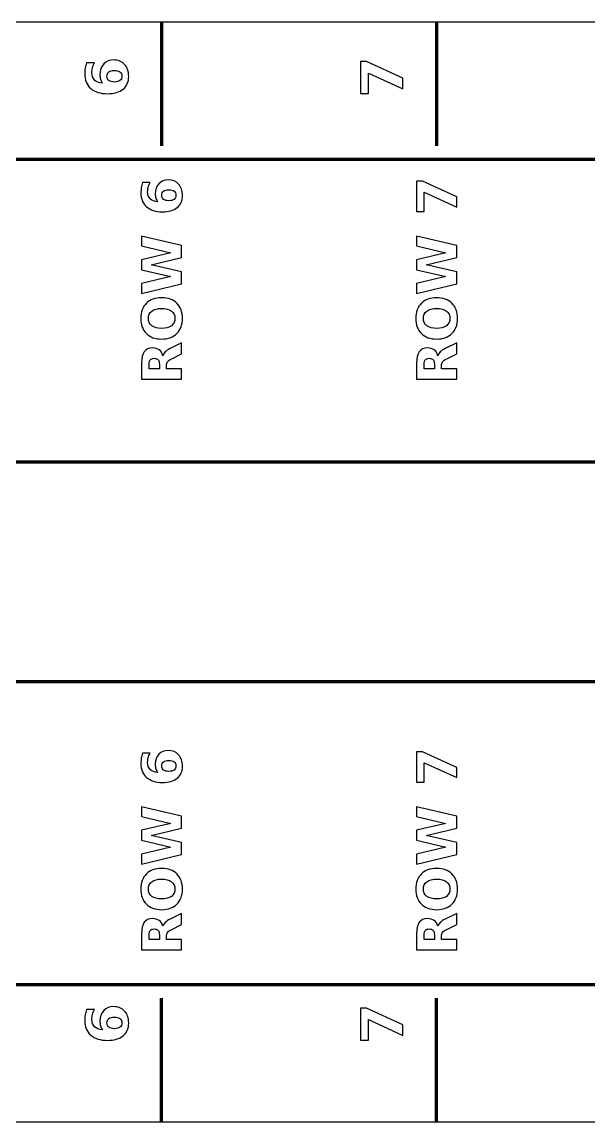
# Model space of a CAD drawing. Header units: centimetres. Extents: x -27.5 to 5.5, y -16.9 to -12.8.
# Drawn here: x -21.315 to -19.253, y -16.85 to -12.85 of the extents above; entities that cross this region are included whole.
import ezdxf

# ---------------------------------------------------------------- set-up
doc = ezdxf.new("R2010")
doc.units = ezdxf.units.CM
doc.header["$MEASUREMENT"] = 0
doc.layers.add('Layer 1', color=7, linetype='Continuous')

msp = doc.modelspace()

# ---------------------------------------------------------------- linework, layer by layer
at = {"layer": 'Layer 1', "color": 7}
msp.add_open_spline([(-27.5, -12.85), (-27.5, -12.85), (5.5, -12.85), (5.5, -12.85), (5.5, -12.85), (5.5, -12.85), (5.5, -16.85), (5.5, -16.85), (5.5, -16.85), (5.5, -16.85), (-27.5, -16.85), (-27.5, -16.85), (-27.5, -16.85), (-27.5, -16.85), (-27.5, -12.85), (-27.5, -12.85)], degree=3, knots=[0, 0, 0, 0, 0.25, 0.25, 0.25, 0.25, 0.5, 0.5, 0.5, 0.5, 0.75, 0.75, 0.75, 0.75, 1, 1, 1, 1], dxfattribs=at)
at = {"layer": 'Layer 1', "color": 250, "lineweight": 106}
for points in [[(-20.80684, -12.85), (-20.80684, -12.85), (-20.80686, -13.29999), (-20.80686, -13.29999)], [(-19.80684, -12.85), (-19.80684, -12.85), (-19.80686, -13.29999), (-19.80686, -13.29999)], [(-20.80684, -16.85), (-20.80684, -16.85), (-20.80686, -16.40001), (-20.80686, -16.40001)], [(-19.80684, -16.85), (-19.80684, -16.85), (-19.80686, -16.40001), (-19.80686, -16.40001)]]:
    msp.add_open_spline(points, degree=3, dxfattribs=at)
at = {"layer": 'Layer 1', "color": 250}
for points, knots in [([(-21.07999, -12.99818), (-21.07999, -12.99818), (-21.05145, -12.99818), (-21.05145, -12.99818), (-21.05145, -12.99818), (-21.05455, -13.00474), (-21.05684, -13.01088), (-21.05832, -13.01667), (-21.05832, -13.01667), (-21.05981, -13.02245), (-21.06055, -13.02813), (-21.06055, -13.03364), (-21.06055, -13.03364), (-21.06055, -13.04549), (-21.05727, -13.0547), (-21.05067, -13.06133), (-21.05067, -13.06133), (-21.04411, -13.06793), (-21.03434, -13.07181), (-21.02139, -13.0729), (-21.02139, -13.0729), (-21.02474, -13.06835), (-21.02728, -13.06341), (-21.02897, -13.05812), (-21.02897, -13.05812), (-21.03067, -13.05283), (-21.03151, -13.04704), (-21.03151, -13.04076), (-21.03151, -13.04076), (-21.03151, -13.02499), (-21.02689, -13.01226), (-21.01765, -13.00259), (-21.01765, -13.00259), (-21.00844, -12.99289), (-20.99634, -12.98806), (-20.98138, -12.98806), (-20.98138, -12.98806), (-20.96484, -12.98806), (-20.95161, -12.99346), (-20.94162, -13.00429), (-20.94162, -13.00429), (-20.93168, -13.01508), (-20.9267, -13.02962), (-20.9267, -13.04778), (-20.9267, -13.04778), (-20.9267, -13.06782), (-20.93347, -13.08334), (-20.94702, -13.09435), (-20.94702, -13.09435), (-20.96053, -13.10532), (-20.97976, -13.11083), (-21.00463, -13.11083), (-21.00463, -13.11083), (-21.0301, -13.11083), (-21.05014, -13.10441), (-21.06471, -13.09156), (-21.06471, -13.09156), (-21.07928, -13.07869), (-21.08658, -13.06108), (-21.08658, -13.03868), (-21.08658, -13.03868), (-21.08658, -13.03159), (-21.08602, -13.02471), (-21.08492, -13.01801), (-21.08492, -13.01801), (-21.08383, -13.01134), (-21.08217, -13.00474), (-21.07999, -12.99818)], [0, 0, 0, 0, 0.0588235, 0.0588235, 0.0588235, 0.0588235, 0.1176471, 0.1176471, 0.1176471, 0.1176471, 0.1764706, 0.1764706, 0.1764706, 0.1764706, 0.2352941, 0.2352941, 0.2352941, 0.2352941, 0.2941176, 0.2941176, 0.2941176, 0.2941176, 0.3529412, 0.3529412, 0.3529412, 0.3529412, 0.4117647, 0.4117647, 0.4117647, 0.4117647, 0.4705882, 0.4705882, 0.4705882, 0.4705882, 0.5294118, 0.5294118, 0.5294118, 0.5294118, 0.5882353, 0.5882353, 0.5882353, 0.5882353, 0.6470588, 0.6470588, 0.6470588, 0.6470588, 0.7058824, 0.7058824, 0.7058824, 0.7058824, 0.7647059, 0.7647059, 0.7647059, 0.7647059, 0.8235294, 0.8235294, 0.8235294, 0.8235294, 0.8823529, 0.8823529, 0.8823529, 0.8823529, 0.9411765, 0.9411765, 0.9411765, 0.9411765, 1, 1, 1, 1]), ([(-20.08401, -13.1098), (-20.08401, -13.1098), (-20.08401, -12.99353), (-20.08401, -12.99353), (-20.08401, -12.99353), (-20.08401, -12.99353), (-20.06157, -12.99353), (-20.06157, -12.99353), (-20.06157, -12.99353), (-20.06157, -12.99353), (-19.9297, -13.05368), (-19.9297, -13.05368), (-19.9297, -13.05368), (-19.9297, -13.05368), (-19.9297, -13.09245), (-19.9297, -13.09245), (-19.9297, -13.09245), (-19.9297, -13.09245), (-20.05476, -13.03547), (-20.05476, -13.03547), (-20.05476, -13.03547), (-20.05476, -13.03547), (-20.05476, -13.1098), (-20.05476, -13.1098), (-20.05476, -13.1098), (-20.05476, -13.1098), (-20.08401, -13.1098), (-20.08401, -13.1098)], [0, 0, 0, 0, 0.1428571, 0.1428571, 0.1428571, 0.1428571, 0.2857143, 0.2857143, 0.2857143, 0.2857143, 0.4285714, 0.4285714, 0.4285714, 0.4285714, 0.5714286, 0.5714286, 0.5714286, 0.5714286, 0.7142857, 0.7142857, 0.7142857, 0.7142857, 0.8571429, 0.8571429, 0.8571429, 0.8571429, 1, 1, 1, 1]), ([(-21.00587, -13.04736), (-21.00587, -13.05435), (-21.00361, -13.05957), (-20.99909, -13.06302), (-20.99909, -13.06302), (-20.99458, -13.06652), (-20.9878, -13.06825), (-20.97877, -13.06825), (-20.97877, -13.06825), (-20.96978, -13.06825), (-20.963, -13.06652), (-20.95849, -13.06302), (-20.95849, -13.06302), (-20.95397, -13.05957), (-20.95171, -13.05435), (-20.95171, -13.04736), (-20.95171, -13.04736), (-20.95171, -13.04034), (-20.95397, -13.03508), (-20.95849, -13.03163), (-20.95849, -13.03163), (-20.963, -13.02813), (-20.96978, -13.02641), (-20.97877, -13.02641), (-20.97877, -13.02641), (-20.9878, -13.02641), (-20.99458, -13.02813), (-20.99909, -13.03163), (-20.99909, -13.03163), (-21.00361, -13.03508), (-21.00587, -13.04034), (-21.00587, -13.04736)], [0, 0, 0, 0, 0.125, 0.125, 0.125, 0.125, 0.25, 0.25, 0.25, 0.25, 0.375, 0.375, 0.375, 0.375, 0.5, 0.5, 0.5, 0.5, 0.625, 0.625, 0.625, 0.625, 0.75, 0.75, 0.75, 0.75, 0.875, 0.875, 0.875, 0.875, 1, 1, 1, 1]), ([(-20.87604, -13.43376), (-20.87604, -13.43376), (-20.84907, -13.43376), (-20.84907, -13.43376), (-20.84907, -13.43376), (-20.85201, -13.43996), (-20.85417, -13.44576), (-20.85557, -13.45122), (-20.85557, -13.45122), (-20.85697, -13.45669), (-20.85767, -13.46206), (-20.85767, -13.46726), (-20.85767, -13.46726), (-20.85767, -13.47846), (-20.85457, -13.48716), (-20.84834, -13.49342), (-20.84834, -13.49342), (-20.84214, -13.49966), (-20.83291, -13.50332), (-20.82067, -13.50436), (-20.82067, -13.50436), (-20.82384, -13.50006), (-20.82624, -13.49539), (-20.82784, -13.49039), (-20.82784, -13.49039), (-20.82944, -13.48539), (-20.83024, -13.47992), (-20.83024, -13.47399), (-20.83024, -13.47399), (-20.83024, -13.45909), (-20.82587, -13.44706), (-20.81714, -13.43792), (-20.81714, -13.43792), (-20.80844, -13.42876), (-20.79701, -13.42419), (-20.78287, -13.42419), (-20.78287, -13.42419), (-20.76724, -13.42419), (-20.75474, -13.42929), (-20.74531, -13.43952), (-20.74531, -13.43952), (-20.73591, -13.44972), (-20.73121, -13.46346), (-20.73121, -13.48062), (-20.73121, -13.48062), (-20.73121, -13.49956), (-20.73761, -13.51422), (-20.75041, -13.52462), (-20.75041, -13.52462), (-20.76317, -13.53499), (-20.78134, -13.54019), (-20.80484, -13.54019), (-20.80484, -13.54019), (-20.82891, -13.54019), (-20.84784, -13.53412), (-20.86161, -13.52199), (-20.86161, -13.52199), (-20.87537, -13.50982), (-20.88227, -13.49319), (-20.88227, -13.47202), (-20.88227, -13.47202), (-20.88227, -13.46532), (-20.88174, -13.45882), (-20.88071, -13.45249), (-20.88071, -13.45249), (-20.87967, -13.44619), (-20.87811, -13.43996), (-20.87604, -13.43376)], [0, 0, 0, 0, 0.0588235, 0.0588235, 0.0588235, 0.0588235, 0.1176471, 0.1176471, 0.1176471, 0.1176471, 0.1764706, 0.1764706, 0.1764706, 0.1764706, 0.2352941, 0.2352941, 0.2352941, 0.2352941, 0.2941176, 0.2941176, 0.2941176, 0.2941176, 0.3529412, 0.3529412, 0.3529412, 0.3529412, 0.4117647, 0.4117647, 0.4117647, 0.4117647, 0.4705882, 0.4705882, 0.4705882, 0.4705882, 0.5294118, 0.5294118, 0.5294118, 0.5294118, 0.5882353, 0.5882353, 0.5882353, 0.5882353, 0.6470588, 0.6470588, 0.6470588, 0.6470588, 0.7058824, 0.7058824, 0.7058824, 0.7058824, 0.7647059, 0.7647059, 0.7647059, 0.7647059, 0.8235294, 0.8235294, 0.8235294, 0.8235294, 0.8823529, 0.8823529, 0.8823529, 0.8823529, 0.9411765, 0.9411765, 0.9411765, 0.9411765, 1, 1, 1, 1]), ([(-19.87984, -13.53922), (-19.87984, -13.53922), (-19.87984, -13.42936), (-19.87984, -13.42936), (-19.87984, -13.42936), (-19.87984, -13.42936), (-19.85864, -13.42936), (-19.85864, -13.42936), (-19.85864, -13.42936), (-19.85864, -13.42936), (-19.73404, -13.48619), (-19.73404, -13.48619), (-19.73404, -13.48619), (-19.73404, -13.48619), (-19.73404, -13.52282), (-19.73404, -13.52282), (-19.73404, -13.52282), (-19.73404, -13.52282), (-19.85221, -13.46899), (-19.85221, -13.46899), (-19.85221, -13.46899), (-19.85221, -13.46899), (-19.85221, -13.53922), (-19.85221, -13.53922), (-19.85221, -13.53922), (-19.85221, -13.53922), (-19.87984, -13.53922), (-19.87984, -13.53922)], [0, 0, 0, 0, 0.1428571, 0.1428571, 0.1428571, 0.1428571, 0.2857143, 0.2857143, 0.2857143, 0.2857143, 0.4285714, 0.4285714, 0.4285714, 0.4285714, 0.5714286, 0.5714286, 0.5714286, 0.5714286, 0.7142857, 0.7142857, 0.7142857, 0.7142857, 0.8571429, 0.8571429, 0.8571429, 0.8571429, 1, 1, 1, 1]), ([(-20.80601, -13.48022), (-20.80601, -13.48682), (-20.80387, -13.49176), (-20.79961, -13.49502), (-20.79961, -13.49502), (-20.79534, -13.49832), (-20.78894, -13.49996), (-20.78041, -13.49996), (-20.78041, -13.49996), (-20.77191, -13.49996), (-20.76551, -13.49832), (-20.76124, -13.49502), (-20.76124, -13.49502), (-20.75697, -13.49176), (-20.75484, -13.48682), (-20.75484, -13.48022), (-20.75484, -13.48022), (-20.75484, -13.47359), (-20.75697, -13.46862), (-20.76124, -13.46536), (-20.76124, -13.46536), (-20.76551, -13.46206), (-20.77191, -13.46042), (-20.78041, -13.46042), (-20.78041, -13.46042), (-20.78894, -13.46042), (-20.79534, -13.46206), (-20.79961, -13.46536), (-20.79961, -13.46536), (-20.80387, -13.46862), (-20.80601, -13.47359), (-20.80601, -13.48022)], [0, 0, 0, 0, 0.125, 0.125, 0.125, 0.125, 0.25, 0.25, 0.25, 0.25, 0.375, 0.375, 0.375, 0.375, 0.5, 0.5, 0.5, 0.5, 0.625, 0.625, 0.625, 0.625, 0.75, 0.75, 0.75, 0.75, 0.875, 0.875, 0.875, 0.875, 1, 1, 1, 1]), ([(-20.87984, -13.83685), (-20.87984, -13.83685), (-20.87984, -13.80082), (-20.87984, -13.80082), (-20.87984, -13.80082), (-20.87984, -13.80082), (-20.77387, -13.77562), (-20.77387, -13.77562), (-20.77387, -13.77562), (-20.77387, -13.77562), (-20.87984, -13.75062), (-20.87984, -13.75062), (-20.87984, -13.75062), (-20.87984, -13.75062), (-20.87984, -13.71439), (-20.87984, -13.71439), (-20.87984, -13.71439), (-20.87984, -13.71439), (-20.77387, -13.68939), (-20.77387, -13.68939), (-20.77387, -13.68939), (-20.77387, -13.68939), (-20.87984, -13.66419), (-20.87984, -13.66419), (-20.87984, -13.66419), (-20.87984, -13.66419), (-20.87984, -13.62845), (-20.87984, -13.62845), (-20.87984, -13.62845), (-20.87984, -13.62845), (-20.73404, -13.66282), (-20.73404, -13.66282), (-20.73404, -13.66282), (-20.73404, -13.66282), (-20.73404, -13.70619), (-20.73404, -13.70619), (-20.73404, -13.70619), (-20.73404, -13.70619), (-20.84487, -13.73265), (-20.84487, -13.73265), (-20.84487, -13.73265), (-20.84487, -13.73265), (-20.73404, -13.75882), (-20.73404, -13.75882), (-20.73404, -13.75882), (-20.73404, -13.75882), (-20.73404, -13.80219), (-20.73404, -13.80219), (-20.73404, -13.80219), (-20.73404, -13.80219), (-20.87984, -13.83685), (-20.87984, -13.83685)], [0, 0, 0, 0, 0.0769231, 0.0769231, 0.0769231, 0.0769231, 0.1538462, 0.1538462, 0.1538462, 0.1538462, 0.2307692, 0.2307692, 0.2307692, 0.2307692, 0.3076923, 0.3076923, 0.3076923, 0.3076923, 0.3846154, 0.3846154, 0.3846154, 0.3846154, 0.4615385, 0.4615385, 0.4615385, 0.4615385, 0.5384615, 0.5384615, 0.5384615, 0.5384615, 0.6153846, 0.6153846, 0.6153846, 0.6153846, 0.6923077, 0.6923077, 0.6923077, 0.6923077, 0.7692308, 0.7692308, 0.7692308, 0.7692308, 0.8461538, 0.8461538, 0.8461538, 0.8461538, 0.9230769, 0.9230769, 0.9230769, 0.9230769, 1, 1, 1, 1]), ([(-19.87984, -13.83685), (-19.87984, -13.83685), (-19.87984, -13.80082), (-19.87984, -13.80082), (-19.87984, -13.80082), (-19.87984, -13.80082), (-19.77387, -13.77562), (-19.77387, -13.77562), (-19.77387, -13.77562), (-19.77387, -13.77562), (-19.87984, -13.75062), (-19.87984, -13.75062), (-19.87984, -13.75062), (-19.87984, -13.75062), (-19.87984, -13.71439), (-19.87984, -13.71439), (-19.87984, -13.71439), (-19.87984, -13.71439), (-19.77387, -13.68939), (-19.77387, -13.68939), (-19.77387, -13.68939), (-19.77387, -13.68939), (-19.87984, -13.66419), (-19.87984, -13.66419), (-19.87984, -13.66419), (-19.87984, -13.66419), (-19.87984, -13.62845), (-19.87984, -13.62845), (-19.87984, -13.62845), (-19.87984, -13.62845), (-19.73404, -13.66282), (-19.73404, -13.66282), (-19.73404, -13.66282), (-19.73404, -13.66282), (-19.73404, -13.70619), (-19.73404, -13.70619), (-19.73404, -13.70619), (-19.73404, -13.70619), (-19.84487, -13.73265), (-19.84487, -13.73265), (-19.84487, -13.73265), (-19.84487, -13.73265), (-19.73404, -13.75882), (-19.73404, -13.75882), (-19.73404, -13.75882), (-19.73404, -13.75882), (-19.73404, -13.80219), (-19.73404, -13.80219), (-19.73404, -13.80219), (-19.73404, -13.80219), (-19.87984, -13.83685), (-19.87984, -13.83685)], [0, 0, 0, 0, 0.0769231, 0.0769231, 0.0769231, 0.0769231, 0.1538462, 0.1538462, 0.1538462, 0.1538462, 0.2307692, 0.2307692, 0.2307692, 0.2307692, 0.3076923, 0.3076923, 0.3076923, 0.3076923, 0.3846154, 0.3846154, 0.3846154, 0.3846154, 0.4615385, 0.4615385, 0.4615385, 0.4615385, 0.5384615, 0.5384615, 0.5384615, 0.5384615, 0.6153846, 0.6153846, 0.6153846, 0.6153846, 0.6923077, 0.6923077, 0.6923077, 0.6923077, 0.7692308, 0.7692308, 0.7692308, 0.7692308, 0.8461538, 0.8461538, 0.8461538, 0.8461538, 0.9230769, 0.9230769, 0.9230769, 0.9230769, 1, 1, 1, 1]), ([(-20.88247, -13.92788), (-20.88247, -13.90445), (-20.87577, -13.88608), (-20.86234, -13.87282), (-20.86234, -13.87282), (-20.84894, -13.85952), (-20.83041, -13.85288), (-20.80681, -13.85288), (-20.80681, -13.85288), (-20.78324, -13.85288), (-20.76474, -13.85952), (-20.75134, -13.87282), (-20.75134, -13.87282), (-20.73791, -13.88608), (-20.73121, -13.90445), (-20.73121, -13.92788), (-20.73121, -13.92788), (-20.73121, -13.95125), (-20.73791, -13.96958), (-20.75134, -13.98292), (-20.75134, -13.98292), (-20.76474, -13.99622), (-20.78324, -14.00288), (-20.80681, -14.00288), (-20.80681, -14.00288), (-20.83041, -14.00288), (-20.84894, -13.99622), (-20.86234, -13.98292), (-20.86234, -13.98292), (-20.87577, -13.96958), (-20.88247, -13.95125), (-20.88247, -13.92788)], [0, 0, 0, 0, 0.125, 0.125, 0.125, 0.125, 0.25, 0.25, 0.25, 0.25, 0.375, 0.375, 0.375, 0.375, 0.5, 0.5, 0.5, 0.5, 0.625, 0.625, 0.625, 0.625, 0.75, 0.75, 0.75, 0.75, 0.875, 0.875, 0.875, 0.875, 1, 1, 1, 1]), ([(-19.88247, -13.92788), (-19.88247, -13.90445), (-19.87577, -13.88608), (-19.86234, -13.87282), (-19.86234, -13.87282), (-19.84894, -13.85952), (-19.83041, -13.85288), (-19.80681, -13.85288), (-19.80681, -13.85288), (-19.78324, -13.85288), (-19.76474, -13.85952), (-19.75134, -13.87282), (-19.75134, -13.87282), (-19.73791, -13.88608), (-19.73121, -13.90445), (-19.73121, -13.92788), (-19.73121, -13.92788), (-19.73121, -13.95125), (-19.73791, -13.96958), (-19.75134, -13.98292), (-19.75134, -13.98292), (-19.76474, -13.99622), (-19.78324, -14.00288), (-19.80681, -14.00288), (-19.80681, -14.00288), (-19.83041, -14.00288), (-19.84894, -13.99622), (-19.86234, -13.98292), (-19.86234, -13.98292), (-19.87577, -13.96958), (-19.88247, -13.95125), (-19.88247, -13.92788)], [0, 0, 0, 0, 0.125, 0.125, 0.125, 0.125, 0.25, 0.25, 0.25, 0.25, 0.375, 0.375, 0.375, 0.375, 0.5, 0.5, 0.5, 0.5, 0.625, 0.625, 0.625, 0.625, 0.75, 0.75, 0.75, 0.75, 0.875, 0.875, 0.875, 0.875, 1, 1, 1, 1]), ([(-20.85524, -13.92788), (-20.85524, -13.93935), (-20.85101, -13.94822), (-20.84254, -13.95455), (-20.84254, -13.95455), (-20.83407, -13.96085), (-20.82217, -13.96402), (-20.80681, -13.96402), (-20.80681, -13.96402), (-20.79147, -13.96402), (-20.77961, -13.96085), (-20.77114, -13.95455), (-20.77114, -13.95455), (-20.76267, -13.94822), (-20.75844, -13.93935), (-20.75844, -13.92788), (-20.75844, -13.92788), (-20.75844, -13.91635), (-20.76267, -13.90745), (-20.77114, -13.90112), (-20.77114, -13.90112), (-20.77961, -13.89482), (-20.79147, -13.89165), (-20.80681, -13.89165), (-20.80681, -13.89165), (-20.82217, -13.89165), (-20.83407, -13.89482), (-20.84254, -13.90112), (-20.84254, -13.90112), (-20.85101, -13.90745), (-20.85524, -13.91635), (-20.85524, -13.92788)], [0, 0, 0, 0, 0.125, 0.125, 0.125, 0.125, 0.25, 0.25, 0.25, 0.25, 0.375, 0.375, 0.375, 0.375, 0.5, 0.5, 0.5, 0.5, 0.625, 0.625, 0.625, 0.625, 0.75, 0.75, 0.75, 0.75, 0.875, 0.875, 0.875, 0.875, 1, 1, 1, 1]), ([(-19.85524, -13.92788), (-19.85524, -13.93935), (-19.85101, -13.94822), (-19.84254, -13.95455), (-19.84254, -13.95455), (-19.83407, -13.96085), (-19.82217, -13.96402), (-19.80681, -13.96402), (-19.80681, -13.96402), (-19.79147, -13.96402), (-19.77961, -13.96085), (-19.77114, -13.95455), (-19.77114, -13.95455), (-19.76267, -13.94822), (-19.75844, -13.93935), (-19.75844, -13.92788), (-19.75844, -13.92788), (-19.75844, -13.91635), (-19.76267, -13.90745), (-19.77114, -13.90112), (-19.77114, -13.90112), (-19.77961, -13.89482), (-19.79147, -13.89165), (-19.80681, -13.89165), (-19.80681, -13.89165), (-19.82217, -13.89165), (-19.83407, -13.89482), (-19.84254, -13.90112), (-19.84254, -13.90112), (-19.85101, -13.90745), (-19.85524, -13.91635), (-19.85524, -13.92788)], [0, 0, 0, 0, 0.125, 0.125, 0.125, 0.125, 0.25, 0.25, 0.25, 0.25, 0.375, 0.375, 0.375, 0.375, 0.5, 0.5, 0.5, 0.5, 0.625, 0.625, 0.625, 0.625, 0.75, 0.75, 0.75, 0.75, 0.875, 0.875, 0.875, 0.875, 1, 1, 1, 1]), ([(-20.78921, -14.11088), (-20.78921, -14.11088), (-20.73404, -14.11088), (-20.73404, -14.11088), (-20.73404, -14.11088), (-20.73404, -14.11088), (-20.73404, -14.14848), (-20.73404, -14.14848), (-20.73404, -14.14848), (-20.73404, -14.14848), (-20.87984, -14.14848), (-20.87984, -14.14848), (-20.87984, -14.14848), (-20.87984, -14.14848), (-20.87984, -14.09105), (-20.87984, -14.09105), (-20.87984, -14.09105), (-20.87984, -14.07185), (-20.87661, -14.05775), (-20.87017, -14.04882), (-20.87017, -14.04882), (-20.86374, -14.03985), (-20.85354, -14.03538), (-20.83961, -14.03538), (-20.83961, -14.03538), (-20.82997, -14.03538), (-20.82204, -14.03772), (-20.81587, -14.04235), (-20.81587, -14.04235), (-20.80967, -14.04702), (-20.80511, -14.05405), (-20.80217, -14.06342), (-20.80217, -14.06342), (-20.80101, -14.05828), (-20.79837, -14.05365), (-20.79424, -14.04958), (-20.79424, -14.04958), (-20.79011, -14.04552), (-20.78384, -14.04142), (-20.77544, -14.03725), (-20.77544, -14.03725), (-20.77544, -14.03725), (-20.73404, -14.01682), (-20.73404, -14.01682), (-20.73404, -14.01682), (-20.73404, -14.01682), (-20.73404, -14.05688), (-20.73404, -14.05688), (-20.73404, -14.05688), (-20.73404, -14.05688), (-20.77027, -14.07465), (-20.77027, -14.07465), (-20.77027, -14.07465), (-20.77754, -14.07822), (-20.78254, -14.08185), (-20.78521, -14.08555), (-20.78521, -14.08555), (-20.78787, -14.08922), (-20.78921, -14.09412), (-20.78921, -14.10025), (-20.78921, -14.10025), (-20.78921, -14.10025), (-20.78921, -14.11088), (-20.78921, -14.11088)], [0, 0, 0, 0, 0.0625, 0.0625, 0.0625, 0.0625, 0.125, 0.125, 0.125, 0.125, 0.1875, 0.1875, 0.1875, 0.1875, 0.25, 0.25, 0.25, 0.25, 0.3125, 0.3125, 0.3125, 0.3125, 0.375, 0.375, 0.375, 0.375, 0.4375, 0.4375, 0.4375, 0.4375, 0.5, 0.5, 0.5, 0.5, 0.5625, 0.5625, 0.5625, 0.5625, 0.625, 0.625, 0.625, 0.625, 0.6875, 0.6875, 0.6875, 0.6875, 0.75, 0.75, 0.75, 0.75, 0.8125, 0.8125, 0.8125, 0.8125, 0.875, 0.875, 0.875, 0.875, 0.9375, 0.9375, 0.9375, 0.9375, 1, 1, 1, 1]), ([(-19.78921, -14.11088), (-19.78921, -14.11088), (-19.73404, -14.11088), (-19.73404, -14.11088), (-19.73404, -14.11088), (-19.73404, -14.11088), (-19.73404, -14.14848), (-19.73404, -14.14848), (-19.73404, -14.14848), (-19.73404, -14.14848), (-19.87984, -14.14848), (-19.87984, -14.14848), (-19.87984, -14.14848), (-19.87984, -14.14848), (-19.87984, -14.09105), (-19.87984, -14.09105), (-19.87984, -14.09105), (-19.87984, -14.07185), (-19.87661, -14.05775), (-19.87017, -14.04882), (-19.87017, -14.04882), (-19.86374, -14.03985), (-19.85354, -14.03538), (-19.83961, -14.03538), (-19.83961, -14.03538), (-19.82997, -14.03538), (-19.82204, -14.03772), (-19.81587, -14.04235), (-19.81587, -14.04235), (-19.80967, -14.04702), (-19.80511, -14.05405), (-19.80217, -14.06342), (-19.80217, -14.06342), (-19.80101, -14.05828), (-19.79837, -14.05365), (-19.79424, -14.04958), (-19.79424, -14.04958), (-19.79011, -14.04552), (-19.78384, -14.04142), (-19.77544, -14.03725), (-19.77544, -14.03725), (-19.77544, -14.03725), (-19.73404, -14.01682), (-19.73404, -14.01682), (-19.73404, -14.01682), (-19.73404, -14.01682), (-19.73404, -14.05688), (-19.73404, -14.05688), (-19.73404, -14.05688), (-19.73404, -14.05688), (-19.77027, -14.07465), (-19.77027, -14.07465), (-19.77027, -14.07465), (-19.77754, -14.07822), (-19.78254, -14.08185), (-19.78521, -14.08555), (-19.78521, -14.08555), (-19.78787, -14.08922), (-19.78921, -14.09412), (-19.78921, -14.10025), (-19.78921, -14.10025), (-19.78921, -14.10025), (-19.78921, -14.11088), (-19.78921, -14.11088)], [0, 0, 0, 0, 0.0625, 0.0625, 0.0625, 0.0625, 0.125, 0.125, 0.125, 0.125, 0.1875, 0.1875, 0.1875, 0.1875, 0.25, 0.25, 0.25, 0.25, 0.3125, 0.3125, 0.3125, 0.3125, 0.375, 0.375, 0.375, 0.375, 0.4375, 0.4375, 0.4375, 0.4375, 0.5, 0.5, 0.5, 0.5, 0.5625, 0.5625, 0.5625, 0.5625, 0.625, 0.625, 0.625, 0.625, 0.6875, 0.6875, 0.6875, 0.6875, 0.75, 0.75, 0.75, 0.75, 0.8125, 0.8125, 0.8125, 0.8125, 0.875, 0.875, 0.875, 0.875, 0.9375, 0.9375, 0.9375, 0.9375, 1, 1, 1, 1]), ([(-20.81517, -14.09505), (-20.81517, -14.08718), (-20.81664, -14.08152), (-20.81957, -14.07812), (-20.81957, -14.07812), (-20.82251, -14.07468), (-20.82734, -14.07298), (-20.83404, -14.07298), (-20.83404, -14.07298), (-20.84067, -14.07298), (-20.84544, -14.07468), (-20.84831, -14.07812), (-20.84831, -14.07812), (-20.85117, -14.08152), (-20.85261, -14.08718), (-20.85261, -14.09505), (-20.85261, -14.09505), (-20.85261, -14.09505), (-20.85261, -14.11088), (-20.85261, -14.11088), (-20.85261, -14.11088), (-20.85261, -14.11088), (-20.81517, -14.11088), (-20.81517, -14.11088), (-20.81517, -14.11088), (-20.81517, -14.11088), (-20.81517, -14.09505), (-20.81517, -14.09505)], [0, 0, 0, 0, 0.1428571, 0.1428571, 0.1428571, 0.1428571, 0.2857143, 0.2857143, 0.2857143, 0.2857143, 0.4285714, 0.4285714, 0.4285714, 0.4285714, 0.5714286, 0.5714286, 0.5714286, 0.5714286, 0.7142857, 0.7142857, 0.7142857, 0.7142857, 0.8571429, 0.8571429, 0.8571429, 0.8571429, 1, 1, 1, 1]), ([(-19.81517, -14.09505), (-19.81517, -14.08718), (-19.81664, -14.08152), (-19.81957, -14.07812), (-19.81957, -14.07812), (-19.82251, -14.07468), (-19.82734, -14.07298), (-19.83404, -14.07298), (-19.83404, -14.07298), (-19.84067, -14.07298), (-19.84544, -14.07468), (-19.84831, -14.07812), (-19.84831, -14.07812), (-19.85117, -14.08152), (-19.85261, -14.08718), (-19.85261, -14.09505), (-19.85261, -14.09505), (-19.85261, -14.09505), (-19.85261, -14.11088), (-19.85261, -14.11088), (-19.85261, -14.11088), (-19.85261, -14.11088), (-19.81517, -14.11088), (-19.81517, -14.11088), (-19.81517, -14.11088), (-19.81517, -14.11088), (-19.81517, -14.09505), (-19.81517, -14.09505)], [0, 0, 0, 0, 0.1428571, 0.1428571, 0.1428571, 0.1428571, 0.2857143, 0.2857143, 0.2857143, 0.2857143, 0.4285714, 0.4285714, 0.4285714, 0.4285714, 0.5714286, 0.5714286, 0.5714286, 0.5714286, 0.7142857, 0.7142857, 0.7142857, 0.7142857, 0.8571429, 0.8571429, 0.8571429, 0.8571429, 1, 1, 1, 1]), ([(-20.87604, -15.50876), (-20.87604, -15.50876), (-20.84907, -15.50876), (-20.84907, -15.50876), (-20.84907, -15.50876), (-20.85201, -15.51496), (-20.85417, -15.52076), (-20.85557, -15.52622), (-20.85557, -15.52622), (-20.85697, -15.53169), (-20.85767, -15.53706), (-20.85767, -15.54226), (-20.85767, -15.54226), (-20.85767, -15.55346), (-20.85457, -15.56216), (-20.84834, -15.56842), (-20.84834, -15.56842), (-20.84214, -15.57466), (-20.83291, -15.57832), (-20.82067, -15.57936), (-20.82067, -15.57936), (-20.82384, -15.57506), (-20.82624, -15.57039), (-20.82784, -15.56539), (-20.82784, -15.56539), (-20.82944, -15.56039), (-20.83024, -15.55492), (-20.83024, -15.54899), (-20.83024, -15.54899), (-20.83024, -15.53409), (-20.82587, -15.52206), (-20.81714, -15.51292), (-20.81714, -15.51292), (-20.80844, -15.50376), (-20.79701, -15.49919), (-20.78287, -15.49919), (-20.78287, -15.49919), (-20.76724, -15.49919), (-20.75474, -15.50429), (-20.74531, -15.51452), (-20.74531, -15.51452), (-20.73591, -15.52472), (-20.73121, -15.53846), (-20.73121, -15.55562), (-20.73121, -15.55562), (-20.73121, -15.57456), (-20.73761, -15.58922), (-20.75041, -15.59962), (-20.75041, -15.59962), (-20.76317, -15.60999), (-20.78134, -15.61519), (-20.80484, -15.61519), (-20.80484, -15.61519), (-20.82891, -15.61519), (-20.84784, -15.60912), (-20.86161, -15.59699), (-20.86161, -15.59699), (-20.87537, -15.58482), (-20.88227, -15.56819), (-20.88227, -15.54702), (-20.88227, -15.54702), (-20.88227, -15.54032), (-20.88174, -15.53382), (-20.88071, -15.52749), (-20.88071, -15.52749), (-20.87967, -15.52119), (-20.87811, -15.51496), (-20.87604, -15.50876)], [0, 0, 0, 0, 0.0588235, 0.0588235, 0.0588235, 0.0588235, 0.1176471, 0.1176471, 0.1176471, 0.1176471, 0.1764706, 0.1764706, 0.1764706, 0.1764706, 0.2352941, 0.2352941, 0.2352941, 0.2352941, 0.2941176, 0.2941176, 0.2941176, 0.2941176, 0.3529412, 0.3529412, 0.3529412, 0.3529412, 0.4117647, 0.4117647, 0.4117647, 0.4117647, 0.4705882, 0.4705882, 0.4705882, 0.4705882, 0.5294118, 0.5294118, 0.5294118, 0.5294118, 0.5882353, 0.5882353, 0.5882353, 0.5882353, 0.6470588, 0.6470588, 0.6470588, 0.6470588, 0.7058824, 0.7058824, 0.7058824, 0.7058824, 0.7647059, 0.7647059, 0.7647059, 0.7647059, 0.8235294, 0.8235294, 0.8235294, 0.8235294, 0.8823529, 0.8823529, 0.8823529, 0.8823529, 0.9411765, 0.9411765, 0.9411765, 0.9411765, 1, 1, 1, 1]), ([(-19.87984, -15.61422), (-19.87984, -15.61422), (-19.87984, -15.50436), (-19.87984, -15.50436), (-19.87984, -15.50436), (-19.87984, -15.50436), (-19.85864, -15.50436), (-19.85864, -15.50436), (-19.85864, -15.50436), (-19.85864, -15.50436), (-19.73404, -15.56119), (-19.73404, -15.56119), (-19.73404, -15.56119), (-19.73404, -15.56119), (-19.73404, -15.59782), (-19.73404, -15.59782), (-19.73404, -15.59782), (-19.73404, -15.59782), (-19.85221, -15.54399), (-19.85221, -15.54399), (-19.85221, -15.54399), (-19.85221, -15.54399), (-19.85221, -15.61422), (-19.85221, -15.61422), (-19.85221, -15.61422), (-19.85221, -15.61422), (-19.87984, -15.61422), (-19.87984, -15.61422)], [0, 0, 0, 0, 0.1428571, 0.1428571, 0.1428571, 0.1428571, 0.2857143, 0.2857143, 0.2857143, 0.2857143, 0.4285714, 0.4285714, 0.4285714, 0.4285714, 0.5714286, 0.5714286, 0.5714286, 0.5714286, 0.7142857, 0.7142857, 0.7142857, 0.7142857, 0.8571429, 0.8571429, 0.8571429, 0.8571429, 1, 1, 1, 1]), ([(-20.80601, -15.55522), (-20.80601, -15.56182), (-20.80387, -15.56676), (-20.79961, -15.57002), (-20.79961, -15.57002), (-20.79534, -15.57332), (-20.78894, -15.57496), (-20.78041, -15.57496), (-20.78041, -15.57496), (-20.77191, -15.57496), (-20.76551, -15.57332), (-20.76124, -15.57002), (-20.76124, -15.57002), (-20.75697, -15.56676), (-20.75484, -15.56182), (-20.75484, -15.55522), (-20.75484, -15.55522), (-20.75484, -15.54859), (-20.75697, -15.54362), (-20.76124, -15.54036), (-20.76124, -15.54036), (-20.76551, -15.53706), (-20.77191, -15.53542), (-20.78041, -15.53542), (-20.78041, -15.53542), (-20.78894, -15.53542), (-20.79534, -15.53706), (-20.79961, -15.54036), (-20.79961, -15.54036), (-20.80387, -15.54362), (-20.80601, -15.54859), (-20.80601, -15.55522)], [0, 0, 0, 0, 0.125, 0.125, 0.125, 0.125, 0.25, 0.25, 0.25, 0.25, 0.375, 0.375, 0.375, 0.375, 0.5, 0.5, 0.5, 0.5, 0.625, 0.625, 0.625, 0.625, 0.75, 0.75, 0.75, 0.75, 0.875, 0.875, 0.875, 0.875, 1, 1, 1, 1]), ([(-20.87984, -15.91185), (-20.87984, -15.91185), (-20.87984, -15.87582), (-20.87984, -15.87582), (-20.87984, -15.87582), (-20.87984, -15.87582), (-20.77387, -15.85062), (-20.77387, -15.85062), (-20.77387, -15.85062), (-20.77387, -15.85062), (-20.87984, -15.82562), (-20.87984, -15.82562), (-20.87984, -15.82562), (-20.87984, -15.82562), (-20.87984, -15.78939), (-20.87984, -15.78939), (-20.87984, -15.78939), (-20.87984, -15.78939), (-20.77387, -15.76439), (-20.77387, -15.76439), (-20.77387, -15.76439), (-20.77387, -15.76439), (-20.87984, -15.73919), (-20.87984, -15.73919), (-20.87984, -15.73919), (-20.87984, -15.73919), (-20.87984, -15.70345), (-20.87984, -15.70345), (-20.87984, -15.70345), (-20.87984, -15.70345), (-20.73404, -15.73782), (-20.73404, -15.73782), (-20.73404, -15.73782), (-20.73404, -15.73782), (-20.73404, -15.78119), (-20.73404, -15.78119), (-20.73404, -15.78119), (-20.73404, -15.78119), (-20.84487, -15.80765), (-20.84487, -15.80765), (-20.84487, -15.80765), (-20.84487, -15.80765), (-20.73404, -15.83382), (-20.73404, -15.83382), (-20.73404, -15.83382), (-20.73404, -15.83382), (-20.73404, -15.87719), (-20.73404, -15.87719), (-20.73404, -15.87719), (-20.73404, -15.87719), (-20.87984, -15.91185), (-20.87984, -15.91185)], [0, 0, 0, 0, 0.0769231, 0.0769231, 0.0769231, 0.0769231, 0.1538462, 0.1538462, 0.1538462, 0.1538462, 0.2307692, 0.2307692, 0.2307692, 0.2307692, 0.3076923, 0.3076923, 0.3076923, 0.3076923, 0.3846154, 0.3846154, 0.3846154, 0.3846154, 0.4615385, 0.4615385, 0.4615385, 0.4615385, 0.5384615, 0.5384615, 0.5384615, 0.5384615, 0.6153846, 0.6153846, 0.6153846, 0.6153846, 0.6923077, 0.6923077, 0.6923077, 0.6923077, 0.7692308, 0.7692308, 0.7692308, 0.7692308, 0.8461538, 0.8461538, 0.8461538, 0.8461538, 0.9230769, 0.9230769, 0.9230769, 0.9230769, 1, 1, 1, 1]), ([(-19.87984, -15.91185), (-19.87984, -15.91185), (-19.87984, -15.87582), (-19.87984, -15.87582), (-19.87984, -15.87582), (-19.87984, -15.87582), (-19.77387, -15.85062), (-19.77387, -15.85062), (-19.77387, -15.85062), (-19.77387, -15.85062), (-19.87984, -15.82562), (-19.87984, -15.82562), (-19.87984, -15.82562), (-19.87984, -15.82562), (-19.87984, -15.78939), (-19.87984, -15.78939), (-19.87984, -15.78939), (-19.87984, -15.78939), (-19.77387, -15.76439), (-19.77387, -15.76439), (-19.77387, -15.76439), (-19.77387, -15.76439), (-19.87984, -15.73919), (-19.87984, -15.73919), (-19.87984, -15.73919), (-19.87984, -15.73919), (-19.87984, -15.70345), (-19.87984, -15.70345), (-19.87984, -15.70345), (-19.87984, -15.70345), (-19.73404, -15.73782), (-19.73404, -15.73782), (-19.73404, -15.73782), (-19.73404, -15.73782), (-19.73404, -15.78119), (-19.73404, -15.78119), (-19.73404, -15.78119), (-19.73404, -15.78119), (-19.84487, -15.80765), (-19.84487, -15.80765), (-19.84487, -15.80765), (-19.84487, -15.80765), (-19.73404, -15.83382), (-19.73404, -15.83382), (-19.73404, -15.83382), (-19.73404, -15.83382), (-19.73404, -15.87719), (-19.73404, -15.87719), (-19.73404, -15.87719), (-19.73404, -15.87719), (-19.87984, -15.91185), (-19.87984, -15.91185)], [0, 0, 0, 0, 0.0769231, 0.0769231, 0.0769231, 0.0769231, 0.1538462, 0.1538462, 0.1538462, 0.1538462, 0.2307692, 0.2307692, 0.2307692, 0.2307692, 0.3076923, 0.3076923, 0.3076923, 0.3076923, 0.3846154, 0.3846154, 0.3846154, 0.3846154, 0.4615385, 0.4615385, 0.4615385, 0.4615385, 0.5384615, 0.5384615, 0.5384615, 0.5384615, 0.6153846, 0.6153846, 0.6153846, 0.6153846, 0.6923077, 0.6923077, 0.6923077, 0.6923077, 0.7692308, 0.7692308, 0.7692308, 0.7692308, 0.8461538, 0.8461538, 0.8461538, 0.8461538, 0.9230769, 0.9230769, 0.9230769, 0.9230769, 1, 1, 1, 1]), ([(-20.88247, -16.00288), (-20.88247, -15.97945), (-20.87577, -15.96108), (-20.86234, -15.94782), (-20.86234, -15.94782), (-20.84894, -15.93452), (-20.83041, -15.92788), (-20.80681, -15.92788), (-20.80681, -15.92788), (-20.78324, -15.92788), (-20.76474, -15.93452), (-20.75134, -15.94782), (-20.75134, -15.94782), (-20.73791, -15.96108), (-20.73121, -15.97945), (-20.73121, -16.00288), (-20.73121, -16.00288), (-20.73121, -16.02625), (-20.73791, -16.04458), (-20.75134, -16.05792), (-20.75134, -16.05792), (-20.76474, -16.07122), (-20.78324, -16.07788), (-20.80681, -16.07788), (-20.80681, -16.07788), (-20.83041, -16.07788), (-20.84894, -16.07122), (-20.86234, -16.05792), (-20.86234, -16.05792), (-20.87577, -16.04458), (-20.88247, -16.02625), (-20.88247, -16.00288)], [0, 0, 0, 0, 0.125, 0.125, 0.125, 0.125, 0.25, 0.25, 0.25, 0.25, 0.375, 0.375, 0.375, 0.375, 0.5, 0.5, 0.5, 0.5, 0.625, 0.625, 0.625, 0.625, 0.75, 0.75, 0.75, 0.75, 0.875, 0.875, 0.875, 0.875, 1, 1, 1, 1]), ([(-19.88247, -16.00288), (-19.88247, -15.97945), (-19.87577, -15.96108), (-19.86234, -15.94782), (-19.86234, -15.94782), (-19.84894, -15.93452), (-19.83041, -15.92788), (-19.80681, -15.92788), (-19.80681, -15.92788), (-19.78324, -15.92788), (-19.76474, -15.93452), (-19.75134, -15.94782), (-19.75134, -15.94782), (-19.73791, -15.96108), (-19.73121, -15.97945), (-19.73121, -16.00288), (-19.73121, -16.00288), (-19.73121, -16.02625), (-19.73791, -16.04458), (-19.75134, -16.05792), (-19.75134, -16.05792), (-19.76474, -16.07122), (-19.78324, -16.07788), (-19.80681, -16.07788), (-19.80681, -16.07788), (-19.83041, -16.07788), (-19.84894, -16.07122), (-19.86234, -16.05792), (-19.86234, -16.05792), (-19.87577, -16.04458), (-19.88247, -16.02625), (-19.88247, -16.00288)], [0, 0, 0, 0, 0.125, 0.125, 0.125, 0.125, 0.25, 0.25, 0.25, 0.25, 0.375, 0.375, 0.375, 0.375, 0.5, 0.5, 0.5, 0.5, 0.625, 0.625, 0.625, 0.625, 0.75, 0.75, 0.75, 0.75, 0.875, 0.875, 0.875, 0.875, 1, 1, 1, 1]), ([(-20.85524, -16.00288), (-20.85524, -16.01435), (-20.85101, -16.02322), (-20.84254, -16.02955), (-20.84254, -16.02955), (-20.83407, -16.03585), (-20.82217, -16.03902), (-20.80681, -16.03902), (-20.80681, -16.03902), (-20.79147, -16.03902), (-20.77961, -16.03585), (-20.77114, -16.02955), (-20.77114, -16.02955), (-20.76267, -16.02322), (-20.75844, -16.01435), (-20.75844, -16.00288), (-20.75844, -16.00288), (-20.75844, -15.99135), (-20.76267, -15.98245), (-20.77114, -15.97612), (-20.77114, -15.97612), (-20.77961, -15.96982), (-20.79147, -15.96665), (-20.80681, -15.96665), (-20.80681, -15.96665), (-20.82217, -15.96665), (-20.83407, -15.96982), (-20.84254, -15.97612), (-20.84254, -15.97612), (-20.85101, -15.98245), (-20.85524, -15.99135), (-20.85524, -16.00288)], [0, 0, 0, 0, 0.125, 0.125, 0.125, 0.125, 0.25, 0.25, 0.25, 0.25, 0.375, 0.375, 0.375, 0.375, 0.5, 0.5, 0.5, 0.5, 0.625, 0.625, 0.625, 0.625, 0.75, 0.75, 0.75, 0.75, 0.875, 0.875, 0.875, 0.875, 1, 1, 1, 1]), ([(-19.85524, -16.00288), (-19.85524, -16.01435), (-19.85101, -16.02322), (-19.84254, -16.02955), (-19.84254, -16.02955), (-19.83407, -16.03585), (-19.82217, -16.03902), (-19.80681, -16.03902), (-19.80681, -16.03902), (-19.79147, -16.03902), (-19.77961, -16.03585), (-19.77114, -16.02955), (-19.77114, -16.02955), (-19.76267, -16.02322), (-19.75844, -16.01435), (-19.75844, -16.00288), (-19.75844, -16.00288), (-19.75844, -15.99135), (-19.76267, -15.98245), (-19.77114, -15.97612), (-19.77114, -15.97612), (-19.77961, -15.96982), (-19.79147, -15.96665), (-19.80681, -15.96665), (-19.80681, -15.96665), (-19.82217, -15.96665), (-19.83407, -15.96982), (-19.84254, -15.97612), (-19.84254, -15.97612), (-19.85101, -15.98245), (-19.85524, -15.99135), (-19.85524, -16.00288)], [0, 0, 0, 0, 0.125, 0.125, 0.125, 0.125, 0.25, 0.25, 0.25, 0.25, 0.375, 0.375, 0.375, 0.375, 0.5, 0.5, 0.5, 0.5, 0.625, 0.625, 0.625, 0.625, 0.75, 0.75, 0.75, 0.75, 0.875, 0.875, 0.875, 0.875, 1, 1, 1, 1]), ([(-20.78921, -16.18588), (-20.78921, -16.18588), (-20.73404, -16.18588), (-20.73404, -16.18588), (-20.73404, -16.18588), (-20.73404, -16.18588), (-20.73404, -16.22348), (-20.73404, -16.22348), (-20.73404, -16.22348), (-20.73404, -16.22348), (-20.87984, -16.22348), (-20.87984, -16.22348), (-20.87984, -16.22348), (-20.87984, -16.22348), (-20.87984, -16.16605), (-20.87984, -16.16605), (-20.87984, -16.16605), (-20.87984, -16.14685), (-20.87661, -16.13275), (-20.87017, -16.12382), (-20.87017, -16.12382), (-20.86374, -16.11485), (-20.85354, -16.11038), (-20.83961, -16.11038), (-20.83961, -16.11038), (-20.82997, -16.11038), (-20.82204, -16.11272), (-20.81587, -16.11735), (-20.81587, -16.11735), (-20.80967, -16.12202), (-20.80511, -16.12905), (-20.80217, -16.13842), (-20.80217, -16.13842), (-20.80101, -16.13328), (-20.79837, -16.12865), (-20.79424, -16.12458), (-20.79424, -16.12458), (-20.79011, -16.12052), (-20.78384, -16.11642), (-20.77544, -16.11225), (-20.77544, -16.11225), (-20.77544, -16.11225), (-20.73404, -16.09182), (-20.73404, -16.09182), (-20.73404, -16.09182), (-20.73404, -16.09182), (-20.73404, -16.13188), (-20.73404, -16.13188), (-20.73404, -16.13188), (-20.73404, -16.13188), (-20.77027, -16.14965), (-20.77027, -16.14965), (-20.77027, -16.14965), (-20.77754, -16.15322), (-20.78254, -16.15685), (-20.78521, -16.16055), (-20.78521, -16.16055), (-20.78787, -16.16422), (-20.78921, -16.16912), (-20.78921, -16.17525), (-20.78921, -16.17525), (-20.78921, -16.17525), (-20.78921, -16.18588), (-20.78921, -16.18588)], [0, 0, 0, 0, 0.0625, 0.0625, 0.0625, 0.0625, 0.125, 0.125, 0.125, 0.125, 0.1875, 0.1875, 0.1875, 0.1875, 0.25, 0.25, 0.25, 0.25, 0.3125, 0.3125, 0.3125, 0.3125, 0.375, 0.375, 0.375, 0.375, 0.4375, 0.4375, 0.4375, 0.4375, 0.5, 0.5, 0.5, 0.5, 0.5625, 0.5625, 0.5625, 0.5625, 0.625, 0.625, 0.625, 0.625, 0.6875, 0.6875, 0.6875, 0.6875, 0.75, 0.75, 0.75, 0.75, 0.8125, 0.8125, 0.8125, 0.8125, 0.875, 0.875, 0.875, 0.875, 0.9375, 0.9375, 0.9375, 0.9375, 1, 1, 1, 1]), ([(-19.78921, -16.18588), (-19.78921, -16.18588), (-19.73404, -16.18588), (-19.73404, -16.18588), (-19.73404, -16.18588), (-19.73404, -16.18588), (-19.73404, -16.22348), (-19.73404, -16.22348), (-19.73404, -16.22348), (-19.73404, -16.22348), (-19.87984, -16.22348), (-19.87984, -16.22348), (-19.87984, -16.22348), (-19.87984, -16.22348), (-19.87984, -16.16605), (-19.87984, -16.16605), (-19.87984, -16.16605), (-19.87984, -16.14685), (-19.87661, -16.13275), (-19.87017, -16.12382), (-19.87017, -16.12382), (-19.86374, -16.11485), (-19.85354, -16.11038), (-19.83961, -16.11038), (-19.83961, -16.11038), (-19.82997, -16.11038), (-19.82204, -16.11272), (-19.81587, -16.11735), (-19.81587, -16.11735), (-19.80967, -16.12202), (-19.80511, -16.12905), (-19.80217, -16.13842), (-19.80217, -16.13842), (-19.80101, -16.13328), (-19.79837, -16.12865), (-19.79424, -16.12458), (-19.79424, -16.12458), (-19.79011, -16.12052), (-19.78384, -16.11642), (-19.77544, -16.11225), (-19.77544, -16.11225), (-19.77544, -16.11225), (-19.73404, -16.09182), (-19.73404, -16.09182), (-19.73404, -16.09182), (-19.73404, -16.09182), (-19.73404, -16.13188), (-19.73404, -16.13188), (-19.73404, -16.13188), (-19.73404, -16.13188), (-19.77027, -16.14965), (-19.77027, -16.14965), (-19.77027, -16.14965), (-19.77754, -16.15322), (-19.78254, -16.15685), (-19.78521, -16.16055), (-19.78521, -16.16055), (-19.78787, -16.16422), (-19.78921, -16.16912), (-19.78921, -16.17525), (-19.78921, -16.17525), (-19.78921, -16.17525), (-19.78921, -16.18588), (-19.78921, -16.18588)], [0, 0, 0, 0, 0.0625, 0.0625, 0.0625, 0.0625, 0.125, 0.125, 0.125, 0.125, 0.1875, 0.1875, 0.1875, 0.1875, 0.25, 0.25, 0.25, 0.25, 0.3125, 0.3125, 0.3125, 0.3125, 0.375, 0.375, 0.375, 0.375, 0.4375, 0.4375, 0.4375, 0.4375, 0.5, 0.5, 0.5, 0.5, 0.5625, 0.5625, 0.5625, 0.5625, 0.625, 0.625, 0.625, 0.625, 0.6875, 0.6875, 0.6875, 0.6875, 0.75, 0.75, 0.75, 0.75, 0.8125, 0.8125, 0.8125, 0.8125, 0.875, 0.875, 0.875, 0.875, 0.9375, 0.9375, 0.9375, 0.9375, 1, 1, 1, 1]), ([(-20.81517, -16.17005), (-20.81517, -16.16218), (-20.81664, -16.15652), (-20.81957, -16.15312), (-20.81957, -16.15312), (-20.82251, -16.14968), (-20.82734, -16.14798), (-20.83404, -16.14798), (-20.83404, -16.14798), (-20.84067, -16.14798), (-20.84544, -16.14968), (-20.84831, -16.15312), (-20.84831, -16.15312), (-20.85117, -16.15652), (-20.85261, -16.16218), (-20.85261, -16.17005), (-20.85261, -16.17005), (-20.85261, -16.17005), (-20.85261, -16.18588), (-20.85261, -16.18588), (-20.85261, -16.18588), (-20.85261, -16.18588), (-20.81517, -16.18588), (-20.81517, -16.18588), (-20.81517, -16.18588), (-20.81517, -16.18588), (-20.81517, -16.17005), (-20.81517, -16.17005)], [0, 0, 0, 0, 0.1428571, 0.1428571, 0.1428571, 0.1428571, 0.2857143, 0.2857143, 0.2857143, 0.2857143, 0.4285714, 0.4285714, 0.4285714, 0.4285714, 0.5714286, 0.5714286, 0.5714286, 0.5714286, 0.7142857, 0.7142857, 0.7142857, 0.7142857, 0.8571429, 0.8571429, 0.8571429, 0.8571429, 1, 1, 1, 1]), ([(-19.81517, -16.17005), (-19.81517, -16.16218), (-19.81664, -16.15652), (-19.81957, -16.15312), (-19.81957, -16.15312), (-19.82251, -16.14968), (-19.82734, -16.14798), (-19.83404, -16.14798), (-19.83404, -16.14798), (-19.84067, -16.14798), (-19.84544, -16.14968), (-19.84831, -16.15312), (-19.84831, -16.15312), (-19.85117, -16.15652), (-19.85261, -16.16218), (-19.85261, -16.17005), (-19.85261, -16.17005), (-19.85261, -16.17005), (-19.85261, -16.18588), (-19.85261, -16.18588), (-19.85261, -16.18588), (-19.85261, -16.18588), (-19.81517, -16.18588), (-19.81517, -16.18588), (-19.81517, -16.18588), (-19.81517, -16.18588), (-19.81517, -16.17005), (-19.81517, -16.17005)], [0, 0, 0, 0, 0.1428571, 0.1428571, 0.1428571, 0.1428571, 0.2857143, 0.2857143, 0.2857143, 0.2857143, 0.4285714, 0.4285714, 0.4285714, 0.4285714, 0.5714286, 0.5714286, 0.5714286, 0.5714286, 0.7142857, 0.7142857, 0.7142857, 0.7142857, 0.8571429, 0.8571429, 0.8571429, 0.8571429, 1, 1, 1, 1]), ([(-21.07999, -16.44058), (-21.07999, -16.44058), (-21.05145, -16.44058), (-21.05145, -16.44058), (-21.05145, -16.44058), (-21.05455, -16.44714), (-21.05684, -16.45328), (-21.05832, -16.45907), (-21.05832, -16.45907), (-21.05981, -16.46485), (-21.06055, -16.47053), (-21.06055, -16.47604), (-21.06055, -16.47604), (-21.06055, -16.48789), (-21.05727, -16.4971), (-21.05067, -16.50373), (-21.05067, -16.50373), (-21.04411, -16.51033), (-21.03434, -16.51421), (-21.02139, -16.5153), (-21.02139, -16.5153), (-21.02474, -16.51075), (-21.02728, -16.50581), (-21.02897, -16.50052), (-21.02897, -16.50052), (-21.03067, -16.49523), (-21.03151, -16.48944), (-21.03151, -16.48316), (-21.03151, -16.48316), (-21.03151, -16.46739), (-21.02689, -16.45466), (-21.01765, -16.44499), (-21.01765, -16.44499), (-21.00844, -16.43529), (-20.99634, -16.43046), (-20.98138, -16.43046), (-20.98138, -16.43046), (-20.96484, -16.43046), (-20.95161, -16.43586), (-20.94162, -16.44669), (-20.94162, -16.44669), (-20.93168, -16.45748), (-20.9267, -16.47202), (-20.9267, -16.49018), (-20.9267, -16.49018), (-20.9267, -16.51022), (-20.93347, -16.52574), (-20.94702, -16.53675), (-20.94702, -16.53675), (-20.96053, -16.54772), (-20.97976, -16.55323), (-21.00463, -16.55323), (-21.00463, -16.55323), (-21.0301, -16.55323), (-21.05014, -16.54681), (-21.06471, -16.53396), (-21.06471, -16.53396), (-21.07928, -16.52109), (-21.08658, -16.50348), (-21.08658, -16.48108), (-21.08658, -16.48108), (-21.08658, -16.47399), (-21.08602, -16.46711), (-21.08492, -16.46041), (-21.08492, -16.46041), (-21.08383, -16.45374), (-21.08217, -16.44714), (-21.07999, -16.44058)], [0, 0, 0, 0, 0.0588235, 0.0588235, 0.0588235, 0.0588235, 0.1176471, 0.1176471, 0.1176471, 0.1176471, 0.1764706, 0.1764706, 0.1764706, 0.1764706, 0.2352941, 0.2352941, 0.2352941, 0.2352941, 0.2941176, 0.2941176, 0.2941176, 0.2941176, 0.3529412, 0.3529412, 0.3529412, 0.3529412, 0.4117647, 0.4117647, 0.4117647, 0.4117647, 0.4705882, 0.4705882, 0.4705882, 0.4705882, 0.5294118, 0.5294118, 0.5294118, 0.5294118, 0.5882353, 0.5882353, 0.5882353, 0.5882353, 0.6470588, 0.6470588, 0.6470588, 0.6470588, 0.7058824, 0.7058824, 0.7058824, 0.7058824, 0.7647059, 0.7647059, 0.7647059, 0.7647059, 0.8235294, 0.8235294, 0.8235294, 0.8235294, 0.8823529, 0.8823529, 0.8823529, 0.8823529, 0.9411765, 0.9411765, 0.9411765, 0.9411765, 1, 1, 1, 1]), ([(-20.08401, -16.5522), (-20.08401, -16.5522), (-20.08401, -16.43593), (-20.08401, -16.43593), (-20.08401, -16.43593), (-20.08401, -16.43593), (-20.06157, -16.43593), (-20.06157, -16.43593), (-20.06157, -16.43593), (-20.06157, -16.43593), (-19.9297, -16.49608), (-19.9297, -16.49608), (-19.9297, -16.49608), (-19.9297, -16.49608), (-19.9297, -16.53485), (-19.9297, -16.53485), (-19.9297, -16.53485), (-19.9297, -16.53485), (-20.05476, -16.47787), (-20.05476, -16.47787), (-20.05476, -16.47787), (-20.05476, -16.47787), (-20.05476, -16.5522), (-20.05476, -16.5522), (-20.05476, -16.5522), (-20.05476, -16.5522), (-20.08401, -16.5522), (-20.08401, -16.5522)], [0, 0, 0, 0, 0.1428571, 0.1428571, 0.1428571, 0.1428571, 0.2857143, 0.2857143, 0.2857143, 0.2857143, 0.4285714, 0.4285714, 0.4285714, 0.4285714, 0.5714286, 0.5714286, 0.5714286, 0.5714286, 0.7142857, 0.7142857, 0.7142857, 0.7142857, 0.8571429, 0.8571429, 0.8571429, 0.8571429, 1, 1, 1, 1]), ([(-21.00587, -16.48976), (-21.00587, -16.49675), (-21.00361, -16.50197), (-20.99909, -16.50542), (-20.99909, -16.50542), (-20.99458, -16.50892), (-20.9878, -16.51065), (-20.97877, -16.51065), (-20.97877, -16.51065), (-20.96978, -16.51065), (-20.963, -16.50892), (-20.95849, -16.50542), (-20.95849, -16.50542), (-20.95397, -16.50197), (-20.95171, -16.49675), (-20.95171, -16.48976), (-20.95171, -16.48976), (-20.95171, -16.48274), (-20.95397, -16.47748), (-20.95849, -16.47403), (-20.95849, -16.47403), (-20.963, -16.47053), (-20.96978, -16.46881), (-20.97877, -16.46881), (-20.97877, -16.46881), (-20.9878, -16.46881), (-20.99458, -16.47053), (-20.99909, -16.47403), (-20.99909, -16.47403), (-21.00361, -16.47748), (-21.00587, -16.48274), (-21.00587, -16.48976)], [0, 0, 0, 0, 0.125, 0.125, 0.125, 0.125, 0.25, 0.25, 0.25, 0.25, 0.375, 0.375, 0.375, 0.375, 0.5, 0.5, 0.5, 0.5, 0.625, 0.625, 0.625, 0.625, 0.75, 0.75, 0.75, 0.75, 0.875, 0.875, 0.875, 0.875, 1, 1, 1, 1])]:
    msp.add_open_spline(points, degree=3, knots=knots, dxfattribs=at)
at = {"layer": 'Layer 1', "color": 250, "lineweight": 100}
for points in [[(-26.05684, -14.45), (-26.05684, -14.45), (-26.05684, -13.35), (-26.05684, -13.35), (-26.05684, -13.35), (-26.05684, -13.35), (3.51816, -13.35), (3.51816, -13.35), (3.51816, -13.35), (3.51816, -13.35), (3.51816, -14.45), (3.51816, -14.45), (3.51816, -14.45), (3.51816, -14.45), (-26.05684, -14.45), (-26.05684, -14.45)], [(-26.05684, -16.35), (-26.05684, -16.35), (-26.05684, -15.25), (-26.05684, -15.25), (-26.05684, -15.25), (-26.05684, -15.25), (3.51816, -15.25), (3.51816, -15.25), (3.51816, -15.25), (3.51816, -15.25), (3.51816, -16.35), (3.51816, -16.35), (3.51816, -16.35), (3.51816, -16.35), (-26.05684, -16.35), (-26.05684, -16.35)]]:
    msp.add_open_spline(points, degree=3, knots=[0, 0, 0, 0, 0.25, 0.25, 0.25, 0.25, 0.5, 0.5, 0.5, 0.5, 0.75, 0.75, 0.75, 0.75, 1, 1, 1, 1], dxfattribs=at)

doc.saveas('drawing.dxf')
